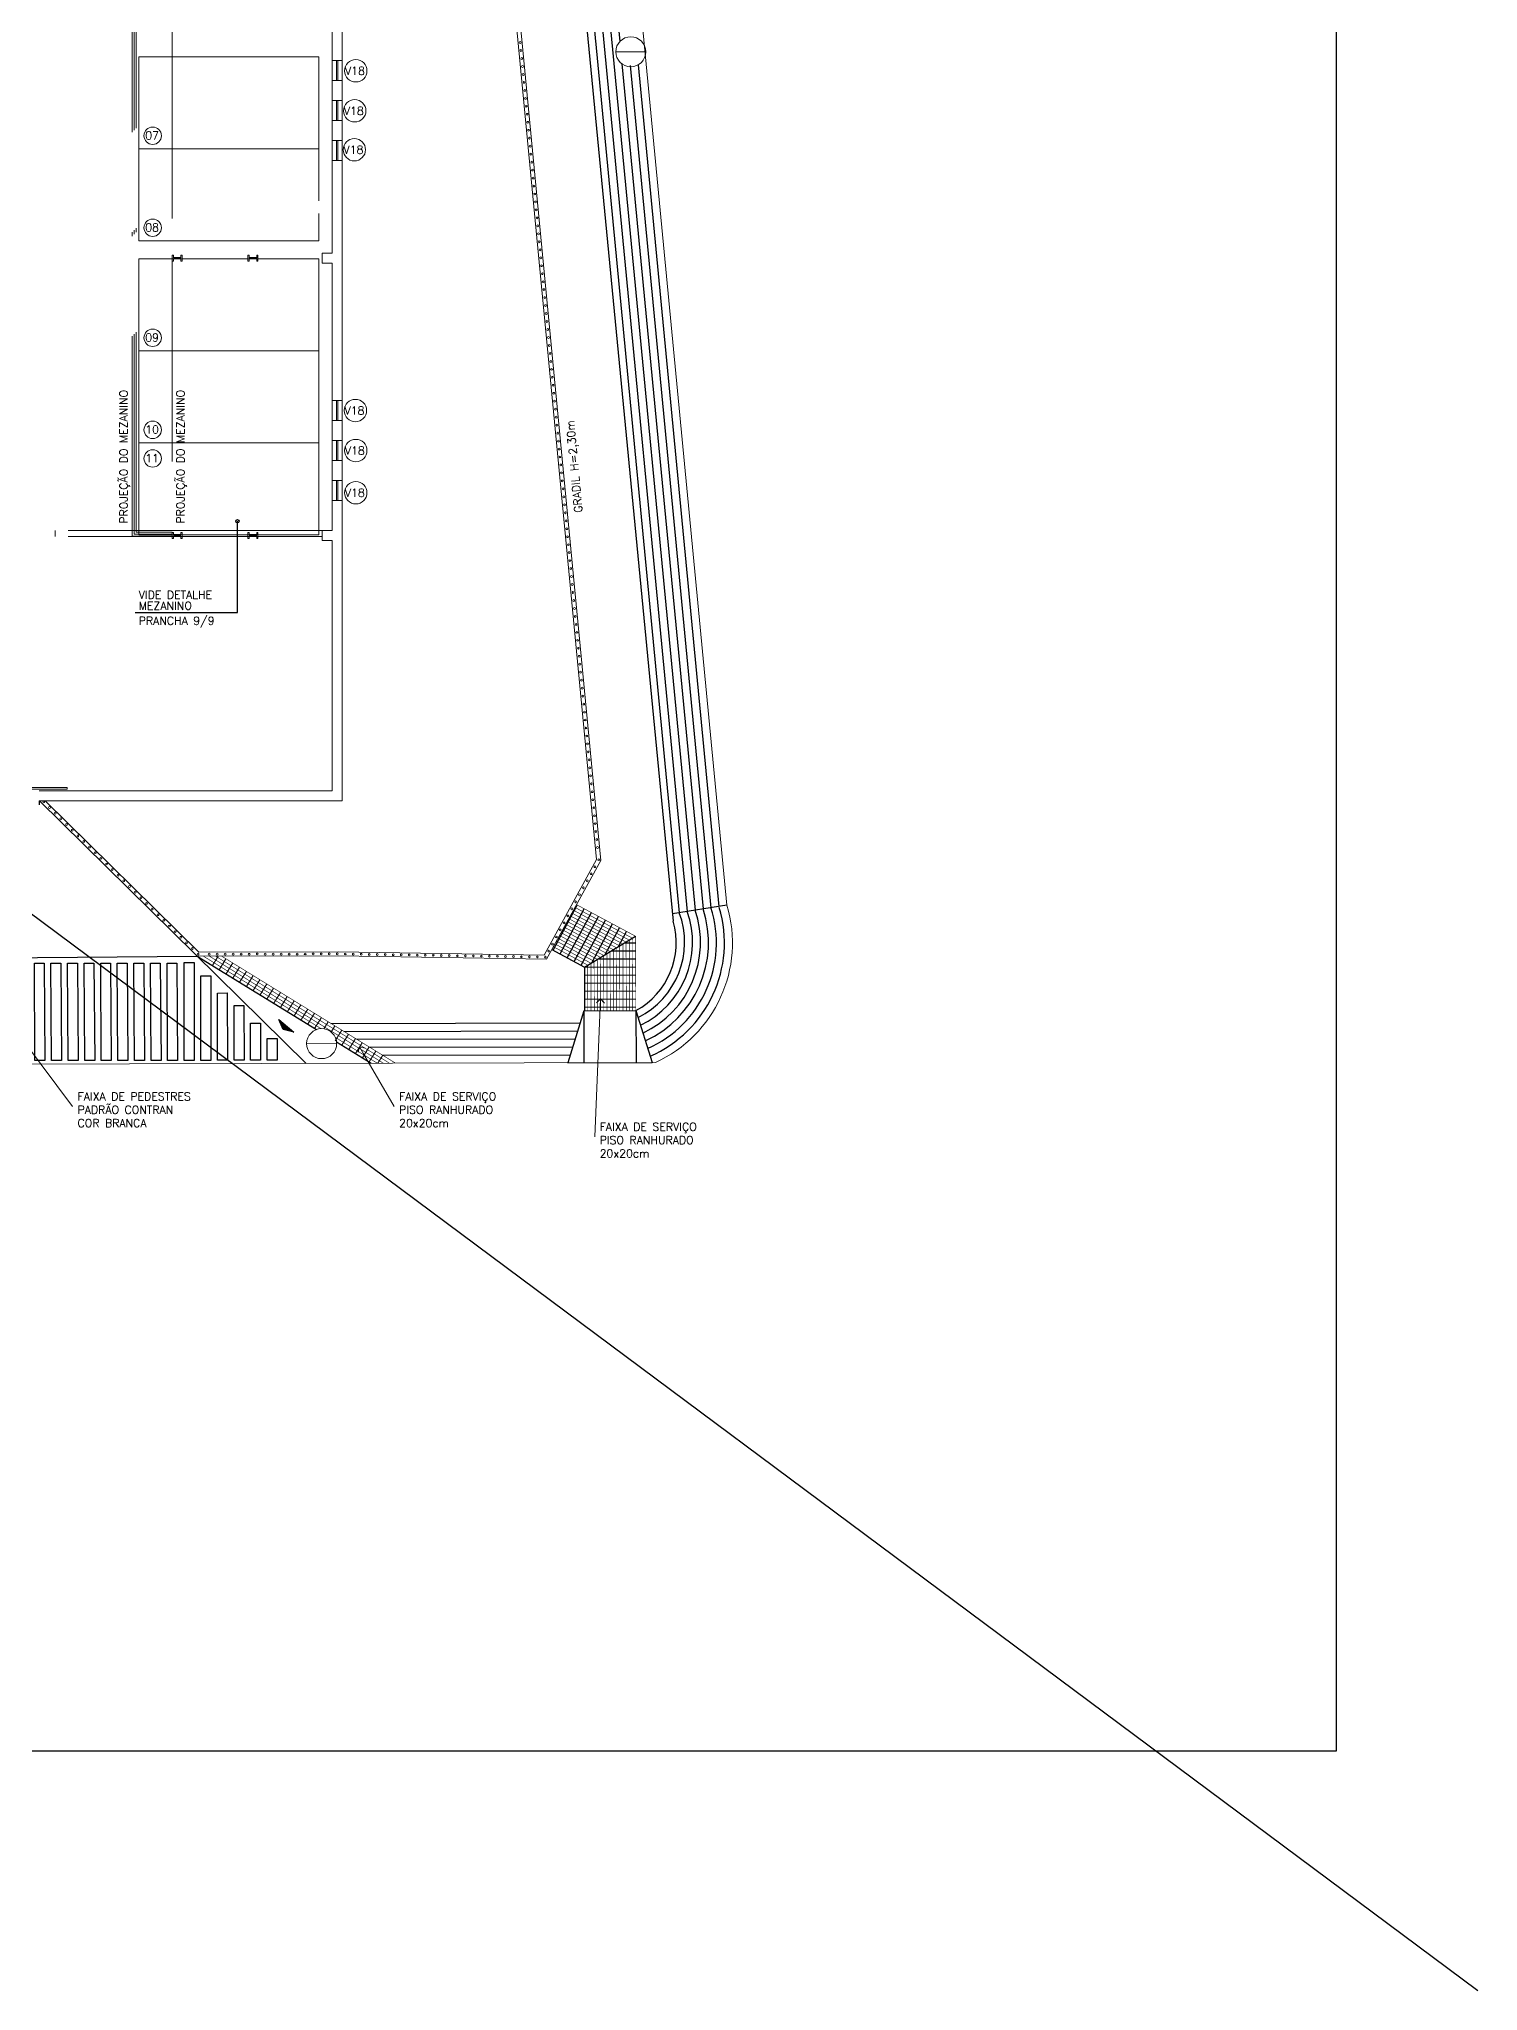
# Model space of a CAD drawing. Extents: x -1057 to 3416, y -340 to 4111.
# Drawn here: x -217.19 to -181.24, y 425.35 to 474.13 of the extents above; entities that cross this region are included whole.
import ezdxf

# ---------------------------------------------------------------- set-up
doc = ezdxf.new("R2010")
doc.units = 0
doc.header["$LTSCALE"] = 50
for name, pattern in [('CONTINU', [0]), ('DASHDOT', [1, 0.5, -0.25, 0, -0.25]), ('HIDDEN', [9.525, 6.35, -3.175])]:
    doc.linetypes.add(name, pattern=pattern)
doc.layers.add('0.1', color=8, linetype='Continuous', lineweight=13)
for name, color, linetype in [('02', 1, 'Continuous'), ('medir projeto', 6, 'Continuous'), ('Texto 2', 1, 'Continuous')]:
    doc.layers.add(name, color=color, linetype=linetype)
doc.styles.add('60x100', font='romans.shx', dxfattribs={"height": 0.2})
doc.styles.get("Standard").update_dxf_attribs({"font": 'romans.shx'})

# ---------------------------------------------------------------- blocks, each defined once
blk = doc.blocks.new('rampa')
at = {"layer": '02', "color": 8, "linetype": 'CONTINU', "lineweight": -2}
for p, q in [((381.699, 87.758), (381.299, 86.458)), ((381.699, 87.758), (382.999, 87.758)), ((381.699, 87.758), (381.699, 86.458)), ((382.999, 87.758), (382.999, 86.458)), ((382.999, 87.758), (383.399, 86.458)), ((381.299, 86.458), (383.399, 86.458))]:
    blk.add_line(p, q, dxfattribs=at)
blk = doc.blocks.new('SET1')
at = {"layer": 'Texto 2'}
blk.add_hatch(color=7, dxfattribs=at).paths.add_polyline_path([(0.282, 0.232), (-0.113, 0.138), (-0.282, -0.232)])
at = {"layer": 'Texto 2', "color": 7}
blk.add_lwpolyline([(-0.282, -0.232), (-0.113, 0.138), (0.282, 0.232)], close=True, dxfattribs=at)
blk = doc.blocks.new('_Open90')
at = {"color": 0, "linetype": 'ByBlock', "lineweight": -2}
for p, q in [((0, 0), (-1, 0)), ((-0.5, 0.5), (0, 0)), ((0, 0), (-0.5, -0.5))]:
    blk.add_line(p, q, dxfattribs=at)

msp = doc.modelspace()

# ---------------------------------------------------------------- linework, layer by layer
at = {"layer": '0.1', "color": 8}
for p, q in [((-203.258, 453.63), (-207.936, 502.352)), ((-203.156, 453.609), (-207.838, 502.384)), ((-204.257, 496.78), (-200.005, 452.488)), ((-202.03, 473.814), (-202.78, 473.818)), ((-209.863, 473.1), (-209.863, 473.6)), ((-209.753, 473.1), (-209.753, 473.6)), ((-209.723, 473.6), (-209.723, 473.1)), ((-209.613, 473.6), (-209.613, 473.1)), ((-209.863, 472.1), (-209.863, 472.6)), ((-209.753, 472.1), (-209.753, 472.6)), ((-209.723, 472.6), (-209.723, 472.1)), ((-209.613, 472.6), (-209.613, 472.1)), ((-209.863, 471.1), (-209.863, 471.6)), ((-209.753, 471.1), (-209.753, 471.6)), ((-209.723, 471.6), (-209.723, 471.1)), ((-209.613, 471.6), (-209.613, 471.1)), ((-213.863, 468.58), (-213.863, 468.73)), ((-213.863, 468.73), (-213.833, 468.73)), ((-213.863, 468.58), (-213.833, 468.58)), ((-213.833, 468.67), (-213.833, 468.73)), ((-213.833, 468.58), (-213.833, 468.64)), ((-213.643, 468.73), (-213.613, 468.73)), ((-213.643, 468.67), (-213.643, 468.73)), ((-213.643, 468.58), (-213.643, 468.64)), ((-213.643, 468.58), (-213.613, 468.58)), ((-213.613, 468.58), (-213.613, 468.73)), ((-211.968, 468.58), (-211.968, 468.73)), ((-211.968, 468.73), (-211.938, 468.73)), ((-211.968, 468.58), (-211.938, 468.58)), ((-211.938, 468.67), (-211.938, 468.73)), ((-211.938, 468.58), (-211.938, 468.64)), ((-211.748, 468.73), (-211.718, 468.73)), ((-211.748, 468.67), (-211.748, 468.73)), ((-211.748, 468.58), (-211.748, 468.64)), ((-211.748, 468.58), (-211.718, 468.58)), ((-211.718, 468.58), (-211.718, 468.73)), ((-209.863, 464.6), (-209.863, 465.1)), ((-209.753, 464.6), (-209.753, 465.1)), ((-209.723, 465.1), (-209.723, 464.6)), ((-209.613, 465.1), (-209.613, 464.6)), ((-209.863, 463.6), (-209.863, 464.1)), ((-209.753, 463.6), (-209.753, 464.1)), ((-209.723, 464.1), (-209.723, 463.6)), ((-209.613, 464.1), (-209.613, 463.6)), ((-209.863, 462.6), (-209.863, 463.1)), ((-209.753, 462.6), (-209.753, 463.1)), ((-209.723, 463.1), (-209.723, 462.6)), ((-209.613, 463.1), (-209.613, 462.6)), ((-213.863, 461.65), (-213.863, 461.8)), ((-213.863, 461.8), (-213.833, 461.8)), ((-213.863, 461.65), (-213.833, 461.65)), ((-213.833, 461.74), (-213.833, 461.8)), ((-213.833, 461.65), (-213.833, 461.71)), ((-213.643, 461.8), (-213.613, 461.8)), ((-213.643, 461.74), (-213.643, 461.8)), ((-213.643, 461.65), (-213.643, 461.71)), ((-213.643, 461.65), (-213.613, 461.65)), ((-213.613, 461.65), (-213.613, 461.8)), ((-211.968, 461.65), (-211.968, 461.8)), ((-211.968, 461.8), (-211.938, 461.8)), ((-211.968, 461.65), (-211.938, 461.65)), ((-211.938, 461.74), (-211.938, 461.8)), ((-211.938, 461.65), (-211.938, 461.71)), ((-211.748, 461.8), (-211.718, 461.8)), ((-211.748, 461.74), (-211.748, 461.8)), ((-211.748, 461.65), (-211.748, 461.71)), ((-211.748, 461.65), (-211.718, 461.65)), ((-211.718, 461.65), (-211.718, 461.8)), ((-210.518, 448.533), (-217.174, 455.1)), ((-213.195, 451.314), (-217.032, 455.1)), ((-204.568, 451.243), (-203.258, 453.63)), ((-204.509, 451.142), (-203.156, 453.609)), ((-209.713, 451.321), (-213.195, 451.314)), ((-209.711, 451.321), (-204.568, 451.243)), ((-209.713, 451.221), (-213.236, 451.214)), ((-212.858, 450.981), (-212.714, 451.215)), ((-212.687, 450.876), (-212.52, 451.149)), ((-212.517, 450.771), (-212.349, 451.044)), ((-212.347, 450.667), (-212.179, 450.939)), ((-212.177, 450.562), (-212.009, 450.834)), ((-209.713, 451.221), (-204.509, 451.142)), ((-212.006, 450.457), (-211.838, 450.729)), ((-211.836, 450.352), (-211.668, 450.625)), ((-211.666, 450.247), (-211.498, 450.52)), ((-211.495, 450.142), (-211.328, 450.415)), ((-211.325, 450.038), (-211.157, 450.31)), ((-211.155, 449.933), (-210.987, 450.205)), ((-210.984, 449.828), (-210.817, 450.1)), ((-210.814, 449.723), (-210.646, 449.995)), ((-210.644, 449.618), (-210.476, 449.891)), ((-210.473, 449.513), (-210.306, 449.786)), ((-210.303, 449.408), (-210.135, 449.681)), ((-210.074, 449.399), (-209.965, 449.576)), ((-209.889, 449.317), (-209.795, 449.471)), ((-209.792, 449.094), (-209.624, 449.366)), ((-209.753, 449.026), (-210.503, 449.03)), ((-209.622, 448.989), (-209.454, 449.262)), ((-209.452, 448.884), (-209.284, 449.157)), ((-209.281, 448.779), (-209.113, 449.052)), ((-209.111, 448.675), (-208.943, 448.947)), ((-208.941, 448.57), (-208.773, 448.842)), ((-236.275, 448.462), (-201.791, 448.556)), ((-208.725, 448.538), (-208.603, 448.737))]:
    msp.add_line(p, q, dxfattribs=at)
at = {"layer": '0.1', "color": 8, "linetype": 'CONTINU', "lineweight": -2}
for p, q in [((-205.65, 496.646), (-201.346, 452.086)), ((-205.451, 496.665), (-203.283, 474.076)), ((-205.252, 496.684), (-200.995, 452.332)), ((-203.106, 476.422), (-200.797, 452.363)), ((-202.907, 476.441), (-202.68, 474.072)), ((-203.289, 474.086), (-201.193, 452.301)), ((-202.626, 473.513), (-200.599, 452.394)), ((-202.421, 473.47), (-200.401, 452.426)), ((-202.222, 473.489), (-200.203, 452.457)), ((-213.643, 468.67), (-213.833, 468.67)), ((-213.643, 468.64), (-213.833, 468.64)), ((-211.748, 468.67), (-211.938, 468.67)), ((-211.748, 468.64), (-211.938, 468.64)), ((-212.232, 459.804), (-212.232, 462.083)), ((-213.643, 461.74), (-213.833, 461.74)), ((-213.643, 461.71), (-213.833, 461.71)), ((-211.748, 461.74), (-211.938, 461.74)), ((-211.748, 461.71), (-211.938, 461.71)), ((-214.787, 459.804), (-212.232, 459.804)), ((-217.188, 455.1), (-217.188, 455)), ((-204.347, 451.364), (-203.743, 452.492)), ((-204.17, 451.269), (-203.567, 452.398)), ((-203.994, 451.175), (-203.39, 452.304)), ((-200.005, 452.488), (-201.364, 452.274)), ((-203.818, 451.081), (-203.214, 452.209)), ((-203.641, 450.986), (-203.038, 452.115)), ((-203.38, 451.051), (-202.861, 452.021)), ((-203.045, 451.252), (-202.685, 451.926)), ((-202.711, 451.454), (-202.509, 451.832)), ((-204.378, 451.38), (-203.56, 450.943)), ((-203.56, 450.943), (-202.283, 451.711)), ((-202.892, 451.345), (-202.278, 451.346)), ((-202.558, 451.546), (-202.279, 451.546)), ((-224.99, 451.112), (-213.236, 451.214)), ((-213.236, 451.214), (-210.258, 449.38)), ((-203.561, 450.943), (-202.281, 450.947)), ((-203.561, 450.943), (-203.558, 449.851)), ((-203.226, 451.144), (-202.281, 451.146)), ((-203.56, 450.743), (-202.28, 450.747)), ((-203.559, 450.543), (-202.279, 450.547)), ((-203.559, 450.343), (-202.279, 450.347)), ((-203.558, 450.143), (-202.278, 450.147)), ((-203.558, 449.943), (-202.278, 449.947)), ((-209.897, 449.534), (-203.669, 449.551)), ((-209.574, 449.335), (-203.73, 449.351)), ((-209.756, 449.072), (-208.888, 448.537)), ((-209.25, 449.136), (-203.791, 449.151)), ((-208.927, 448.937), (-203.852, 448.951)), ((-208.603, 448.738), (-203.913, 448.751))]:
    msp.add_line(p, q, dxfattribs=at)
at = {"layer": '0.1', "color": 7}
for p, q in [((-209.613, 473.6), (-209.613, 477.1)), ((-209.863, 473.6), (-209.863, 474.6)), ((-209.613, 473.6), (-209.863, 473.6)), ((-209.613, 473.1), (-209.863, 473.1)), ((-209.863, 472.6), (-209.863, 473.1)), ((-209.613, 472.6), (-209.613, 473.1)), ((-209.613, 472.6), (-209.863, 472.6)), ((-209.613, 472.1), (-209.863, 472.1)), ((-209.863, 471.6), (-209.863, 472.1)), ((-209.613, 471.6), (-209.613, 472.1)), ((-209.613, 471.6), (-209.863, 471.6)), ((-209.613, 471.1), (-209.863, 471.1)), ((-209.863, 468.78), (-209.863, 471.1)), ((-209.613, 465.1), (-209.613, 471.1)), ((-209.863, 468.78), (-210.113, 468.78)), ((-210.113, 468.53), (-210.113, 468.78)), ((-209.863, 468.53), (-210.113, 468.53)), ((-209.863, 465.1), (-209.863, 468.53)), ((-209.613, 465.1), (-209.863, 465.1)), ((-209.613, 464.6), (-209.863, 464.6)), ((-209.863, 464.1), (-209.863, 464.6)), ((-209.613, 464.1), (-209.613, 464.6)), ((-209.613, 464.1), (-209.863, 464.1)), ((-209.613, 463.6), (-209.863, 463.6)), ((-209.863, 463.1), (-209.863, 463.6)), ((-209.613, 463.1), (-209.613, 463.6)), ((-209.613, 463.1), (-209.863, 463.1)), ((-209.613, 462.6), (-209.863, 462.6)), ((-209.863, 461.85), (-209.863, 462.6)), ((-209.613, 455.1), (-209.613, 462.6)), ((-209.863, 461.85), (-210.113, 461.85)), ((-210.113, 461.6), (-210.113, 461.85)), ((-209.863, 461.6), (-210.113, 461.6)), ((-209.863, 455.35), (-209.863, 461.6)), ((-217.188, 455.35), (-209.863, 455.35)), ((-217.188, 455.1), (-209.613, 455.1))]:
    msp.add_line(p, q, dxfattribs=at)
at = {"layer": '0.1', "color": 8, "linetype": 'DASHDOT', "ltscale": 0.2}
for p, q in [((-214.863, 461.71), (-214.863, 475.74)), ((-214.813, 461.76), (-214.813, 475.69)), ((-214.763, 461.81), (-214.763, 475.64)), ((-213.863, 474.65), (-213.863, 468.73)), ((-213.863, 468.58), (-213.863, 461.8)), ((-213.863, 461.71), (-214.863, 461.71)), ((-213.863, 461.76), (-214.813, 461.76)), ((-213.863, 461.81), (-214.763, 461.81))]:
    msp.add_line(p, q, dxfattribs=at)
at = {"layer": '0.1', "color": 8, "linetype": 'HIDDEN', "ltscale": 0.02}
for p, q in [((-216.788, 461.7), (-216.788, 461.85)), ((-210.113, 461.85), (-216.788, 461.85)), ((-210.113, 461.7), (-216.788, 461.7))]:
    msp.add_line(p, q, dxfattribs=at)
at = {"layer": '0.1', "color": 8}
for points in [[(-214.698, 473.69), (-214.698, 469.09), (-210.198, 469.09), (-210.198, 469.778)], [(-210.198, 473.69), (-214.698, 473.69)], [(-210.198, 470.092), (-210.198, 473.69)], [(-214.698, 471.39), (-210.198, 471.39)], [(-214.698, 468.64), (-214.698, 461.74), (-210.198, 461.74), (-210.198, 468.64)], [(-210.198, 468.64), (-214.698, 468.64)], [(-214.698, 466.34), (-210.198, 466.34)], [(-214.698, 464.04), (-210.198, 464.04)]]:
    msp.add_lwpolyline(points, dxfattribs=at)
msp.add_lwpolyline([(-216.488, 455.39), (-218.488, 455.39), (-218.488, 455.43), (-216.488, 455.43)], close=True, dxfattribs=at)
at = {"layer": '0.1', "color": 8, "const_width": 0.015}
for points in [[(-202.598, 449.854), (-202.602, 451.519), (-203.917, 452.222)], [(-202.518, 449.854), (-202.522, 451.567), (-203.878, 452.292)], [(-202.438, 449.855), (-202.442, 451.615), (-203.84, 452.363)], [(-202.358, 449.855), (-202.363, 451.663), (-203.801, 452.433)], [(-202.278, 449.855), (-202.283, 451.711), (-203.763, 452.503)], [(-203.158, 449.852), (-203.161, 451.183), (-204.186, 451.731)], [(-203.078, 449.853), (-203.081, 451.231), (-204.147, 451.801)], [(-202.998, 449.853), (-203.001, 451.279), (-204.109, 451.872)], [(-202.918, 449.853), (-202.922, 451.327), (-204.071, 451.942)], [(-202.838, 449.853), (-202.842, 451.375), (-204.032, 452.012)], [(-202.758, 449.854), (-202.762, 451.423), (-203.994, 452.082)], [(-202.678, 449.854), (-202.682, 451.471), (-203.955, 452.152)], [(-203.56, 450.943), (-204.378, 451.38)], [(-203.478, 449.851), (-203.481, 450.991), (-204.34, 451.451)], [(-203.398, 449.851), (-203.401, 451.039), (-204.301, 451.521)], [(-203.318, 449.852), (-203.321, 451.087), (-204.263, 451.591)], [(-203.238, 449.852), (-203.241, 451.135), (-204.224, 451.661)], [(-213.236, 451.214), (-210.258, 449.38)], [(-213.083, 451.214), (-210.142, 449.403)], [(-212.931, 451.214), (-208.584, 448.538)], [(-212.779, 451.215), (-208.432, 448.538)], [(-212.627, 451.215), (-208.28, 448.539)], [(-203.558, 449.851), (-203.561, 450.943)], [(-209.788, 449.185), (-208.736, 448.538)], [(-209.756, 449.072), (-208.888, 448.537)]]:
    msp.add_lwpolyline(points, dxfattribs=at)
at = {"layer": '0.1', "color": 8, "linetype": 'CONTINU', "lineweight": -2}
for points in [[(-217.06, 451.037), (-217.042, 448.606), (-217.292, 448.604), (-217.305, 451.036), (-217.06, 451.038)], [(-216.645, 451.037), (-216.627, 448.606), (-216.877, 448.604), (-216.891, 451.036), (-216.645, 451.038)], [(-216.231, 451.038), (-216.212, 448.606), (-216.462, 448.605), (-216.476, 451.036), (-216.231, 451.038)], [(-215.816, 451.038), (-215.798, 448.606), (-216.048, 448.605), (-216.062, 451.036), (-215.816, 451.038)], [(-215.402, 451.038), (-215.383, 448.606), (-215.633, 448.605), (-215.647, 451.036), (-215.402, 451.038)], [(-214.987, 451.038), (-214.969, 448.606), (-215.219, 448.605), (-215.233, 451.036), (-214.987, 451.038)], [(-214.573, 451.038), (-214.554, 448.607), (-214.804, 448.605), (-214.818, 451.037), (-214.573, 451.039)], [(-214.158, 451.038), (-214.14, 448.607), (-214.39, 448.605), (-214.403, 451.037), (-214.158, 451.039)], [(-213.744, 451.038), (-213.725, 448.607), (-213.975, 448.605), (-213.989, 451.037), (-213.744, 451.039)], [(-213.315, 451.054), (-213.311, 448.607), (-213.561, 448.605), (-213.56, 451.052), (-213.315, 451.054)], [(-212.9, 450.722), (-212.896, 448.607), (-213.146, 448.605), (-213.146, 450.72), (-212.9, 450.722)], [(-212.486, 450.295), (-212.482, 448.613), (-212.732, 448.611), (-212.731, 450.293), (-212.486, 450.295)], [(-212.072, 449.981), (-212.067, 448.613), (-212.317, 448.611), (-212.317, 449.98), (-212.072, 449.982)], [(-211.657, 449.539), (-211.653, 448.613), (-211.903, 448.611), (-211.902, 449.537), (-211.657, 449.539)], [(-211.243, 449.155), (-211.238, 448.616), (-211.488, 448.614), (-211.488, 449.153), (-211.243, 449.155)]]:
    msp.add_lwpolyline(points, dxfattribs=at)
at = {"layer": '0.1', "color": 7}
for points in [[(-203.167, 449.944), (-203.305, 446.701)], [(-217.523, 449.029), (-216.349, 447.459)], [(-209.079, 448.775), (-208.314, 447.459)]]:
    msp.add_lwpolyline(points, dxfattribs=at)
at = {"layer": '0.1', "color": 8}
for centre, radius in [((-202.405, 473.816), 0.375), ((-205.168, 474.047), 0.0225), ((-205.149, 473.847), 0.0225), ((-209.276, 473.342), 0.28), ((-205.13, 473.648), 0.0225), ((-205.111, 473.449), 0.0225), ((-205.092, 473.25), 0.0225), ((-205.073, 473.051), 0.0225), ((-205.053, 472.851), 0.0225), ((-209.302, 472.342), 0.28), ((-205.034, 472.652), 0.0225), ((-205.015, 472.453), 0.0225), ((-204.996, 472.254), 0.0225), ((-214.349, 471.719), 0.217), ((-204.977, 472.055), 0.0225), ((-204.958, 471.855), 0.0225), ((-209.311, 471.369), 0.28), ((-204.939, 471.656), 0.0225), ((-204.92, 471.457), 0.0225), ((-204.9, 471.258), 0.0225), ((-204.881, 471.059), 0.0225), ((-204.862, 470.86), 0.0225), ((-204.843, 470.66), 0.0225), ((-204.824, 470.461), 0.0225), ((-204.805, 470.262), 0.0225), ((-204.786, 470.063), 0.0225), ((-204.767, 469.864), 0.0225), ((-214.349, 469.419), 0.217), ((-204.747, 469.664), 0.0225), ((-204.728, 469.465), 0.0225), ((-204.709, 469.266), 0.0225), ((-204.69, 469.067), 0.0225), ((-204.671, 468.868), 0.0225), ((-204.652, 468.668), 0.0225), ((-204.633, 468.469), 0.0225), ((-204.614, 468.27), 0.0225), ((-204.595, 468.071), 0.0225), ((-204.575, 467.872), 0.0225), ((-204.556, 467.673), 0.0225), ((-204.537, 467.473), 0.0225), ((-214.349, 466.668), 0.217), ((-204.518, 467.274), 0.0225), ((-204.499, 467.075), 0.0225), ((-204.48, 466.876), 0.0225), ((-204.461, 466.677), 0.0225), ((-204.442, 466.477), 0.0225), ((-204.422, 466.278), 0.0225), ((-204.403, 466.079), 0.0225), ((-204.384, 465.88), 0.0225), ((-204.365, 465.681), 0.0225), ((-204.346, 465.481), 0.0225), ((-209.285, 464.85), 0.28), ((-204.327, 465.282), 0.0225), ((-204.308, 465.083), 0.0225), ((-204.289, 464.884), 0.0225), ((-214.349, 464.368), 0.217), ((-204.269, 464.685), 0.0225), ((-204.25, 464.486), 0.0225), ((-209.276, 463.85), 0.28), ((-204.231, 464.286), 0.0225), ((-204.212, 464.087), 0.0225), ((-214.349, 463.652), 0.217), ((-204.193, 463.888), 0.0225), ((-204.174, 463.689), 0.0225), ((-204.155, 463.49), 0.0225), ((-209.276, 462.797), 0.28), ((-204.136, 463.29), 0.0225), ((-204.116, 463.091), 0.0225), ((-204.097, 462.892), 0.0225), ((-204.078, 462.693), 0.0225), ((-204.059, 462.494), 0.0225), ((-204.04, 462.294), 0.0225), ((-204.021, 462.095), 0.0225), ((-204.002, 461.896), 0.0225), ((-203.983, 461.697), 0.0225), ((-203.963, 461.498), 0.0225), ((-203.944, 461.299), 0.0225), ((-203.925, 461.099), 0.0225), ((-203.906, 460.9), 0.0225), ((-203.887, 460.701), 0.0225), ((-203.868, 460.502), 0.0225), ((-203.849, 460.303), 0.0225), ((-203.83, 460.103), 0.0225), ((-203.811, 459.904), 0.0225), ((-203.791, 459.705), 0.0225), ((-203.772, 459.506), 0.0225), ((-203.753, 459.307), 0.0225), ((-203.734, 459.107), 0.0225), ((-203.715, 458.908), 0.0225), ((-203.696, 458.709), 0.0225), ((-203.677, 458.51), 0.0225), ((-203.658, 458.311), 0.0225), ((-203.638, 458.112), 0.0225), ((-203.619, 457.912), 0.0225), ((-203.6, 457.713), 0.0225), ((-203.581, 457.514), 0.0225), ((-203.562, 457.315), 0.0225), ((-203.543, 457.116), 0.0225), ((-203.524, 456.916), 0.0225), ((-203.505, 456.717), 0.0225), ((-203.485, 456.518), 0.0225), ((-203.466, 456.319), 0.0225), ((-203.447, 456.12), 0.0225), ((-203.428, 455.92), 0.0225), ((-203.409, 455.721), 0.0225), ((-203.39, 455.522), 0.0225), ((-203.371, 455.323), 0.0225), ((-203.352, 455.124), 0.0225), ((-217.071, 455.068), 0.0225), ((-216.928, 454.928), 0.0225), ((-216.785, 454.787), 0.0225), ((-216.643, 454.646), 0.0225), ((-203.332, 454.925), 0.0225), ((-203.313, 454.725), 0.0225), ((-216.5, 454.505), 0.0225), ((-216.357, 454.364), 0.0225), ((-216.214, 454.223), 0.0225), ((-203.294, 454.526), 0.0225), ((-203.275, 454.327), 0.0225), ((-216.071, 454.082), 0.0225), ((-215.929, 453.941), 0.0225), ((-215.786, 453.8), 0.0225), ((-215.643, 453.659), 0.0225), ((-203.256, 454.128), 0.0225), ((-203.237, 453.929), 0.0225), ((-215.5, 453.518), 0.0225), ((-215.357, 453.378), 0.0225), ((-215.214, 453.237), 0.0225), ((-203.397, 453.274), 0.0225), ((-203.301, 453.449), 0.0225), ((-203.204, 453.625), 0.0225), ((-215.072, 453.096), 0.0225), ((-214.929, 452.955), 0.0225), ((-214.786, 452.814), 0.0225), ((-203.686, 452.747), 0.0225), ((-203.59, 452.922), 0.0225), ((-203.493, 453.098), 0.0225), ((-214.643, 452.673), 0.0225), ((-214.5, 452.532), 0.0225), ((-214.358, 452.391), 0.0225), ((-214.215, 452.25), 0.0225), ((-203.975, 452.22), 0.0225), ((-203.879, 452.396), 0.0225), ((-203.782, 452.571), 0.0225), ((-214.072, 452.109), 0.0225), ((-213.929, 451.968), 0.0225), ((-213.786, 451.827), 0.0225), ((-204.168, 451.869), 0.0225), ((-204.071, 452.044), 0.0225), ((-213.644, 451.687), 0.0225), ((-213.501, 451.546), 0.0225), ((-213.358, 451.405), 0.0225), ((-213.215, 451.264), 0.0225), ((-212.938, 451.263), 0.0225), ((-212.738, 451.263), 0.0225), ((-212.538, 451.264), 0.0225), ((-212.338, 451.265), 0.0225), ((-212.138, 451.266), 0.0225), ((-211.938, 451.262), 0.0225), ((-211.736, 451.269), 0.0225), ((-211.538, 451.264), 0.0225), ((-211.338, 451.265), 0.0225), ((-211.138, 451.265), 0.0225), ((-210.938, 451.266), 0.0225), ((-210.738, 451.267), 0.0225), ((-210.538, 451.268), 0.0225), ((-210.338, 451.269), 0.0225), ((-210.138, 451.27), 0.0225), ((-209.938, 451.271), 0.0225), ((-209.738, 451.271), 0.0225), ((-209.538, 451.268), 0.0225), ((-209.338, 451.265), 0.0225), ((-209.138, 451.262), 0.0225), ((-208.938, 451.259), 0.0225), ((-208.738, 451.256), 0.0225), ((-208.538, 451.253), 0.0225), ((-208.338, 451.25), 0.0225), ((-208.138, 451.247), 0.0225), ((-207.938, 451.244), 0.0225), ((-207.738, 451.241), 0.0225), ((-207.538, 451.238), 0.0225), ((-207.338, 451.235), 0.0225), ((-207.138, 451.232), 0.0225), ((-206.938, 451.229), 0.0225), ((-206.738, 451.226), 0.0225), ((-206.538, 451.223), 0.0225), ((-206.338, 451.22), 0.0225), ((-206.138, 451.217), 0.0225), ((-205.938, 451.214), 0.0225), ((-204.457, 451.342), 0.0225), ((-204.36, 451.517), 0.0225), ((-204.264, 451.693), 0.0225), ((-205.738, 451.21), 0.0225), ((-205.538, 451.207), 0.0225), ((-205.338, 451.204), 0.0225), ((-205.139, 451.201), 0.0225), ((-204.939, 451.198), 0.0225), ((-204.739, 451.195), 0.0225), ((-204.539, 451.192), 0.0225), ((-210.128, 449.028), 0.375)]:
    msp.add_circle(centre, radius, dxfattribs=at)
at = {"layer": '0.1', "color": 8, "linetype": 'CONTINU', "lineweight": -2}
msp.add_circle((-212.232, 462.083), 0.0431, dxfattribs=at)
for centre, radius, start, end in [((-203.168, 451.564), 2.108, 296.6255, 20.4409), ((-203.163, 451.56), 2.302, 295.757, 19.5946), ((-203.16, 451.556), 2.497, 295.0324, 18.8645), ((-203.156, 451.552), 2.692, 294.4174, 18.2221), ((-203.154, 451.55), 2.889, 293.8952, 17.6751), ((-203.148, 451.544), 3.082, 293.4137, 16.7109), ((-203.193, 451.547), 1.924, 298.4204, 16.2394)]:
    msp.add_arc(centre, radius, start, end, dxfattribs=at)
at = {"layer": '0.1', "color": 8}
msp.add_arc((-203.148, 451.544), 3.282, 294.4365, 16.7109, dxfattribs=at)
at = {"layer": 'medir projeto', "color": 5, "linetype": 'CONTINU', "lineweight": -2}
msp.add_line((-181.241, 425.353), (-309.736, 521.045), dxfattribs=at)
at = {"layer": 'medir projeto', "color": 7, "linetype": 'CONTINU', "lineweight": -2}
msp.add_lwpolyline([(-322.829, 540.474), (-184.78, 540.474), (-184.78, 431.348), (-322.829, 431.348)], close=True, dxfattribs=at)

# ---------------------------------------------------------------- block references
at = {"layer": '0.1', "color": 8, "linetype": 'CONTINU', "lineweight": -2, "rotation": 0.1561271554905996}
msp.add_blockref('rampa', (-585.036, 361.054), dxfattribs=at)
at = {"layer": '0.1', "color": 7, "xscale": 0.2, "yscale": 0.2, "zscale": 0.2}
for p, rotation in [((-203.158, 450.144), 87.55395682248452), ((-209.179, 448.948), 120.1651762204838)]:
    msp.add_blockref('_Open90', p, dxfattribs=dict(at, rotation=rotation))
at = {"layer": '0.1', "color": 8, "xscale": 0.6666666666665975, "yscale": 0.6666666666665975, "zscale": 0.6666666666665975, "rotation": 99.89028668554549}
msp.add_blockref('SET1', (-211.009, 449.475), dxfattribs=at)

# ---------------------------------------------------------------- texts
at = {"layer": '0.1', "color": 7}
for s, p in [('V18', (-209.546, 473.241)), ('V18', (-209.573, 472.241)), ('07', (-214.534, 471.626)), ('V18', (-209.582, 471.268)), ('08', (-214.534, 469.326)), ('09', (-214.534, 466.576)), ('V18', (-209.556, 464.749)), ('10', (-214.534, 464.276)), ('V18', (-209.547, 463.749)), ('11', (-214.534, 463.56)), ('V18', (-209.547, 462.696)), ('VIDE DETALHE', (-214.698, 460.145)), ('MEZANINO', (-214.698, 459.873)), ('PRANCHA 9/9', (-214.698, 459.497))]:
    msp.add_text(s, height=0.2, dxfattribs=at).set_placement(p)
for s, rotation, p in [('PROJEÇÃO DO MEZANINO', 90, (-214.974, 462.023)), ('PROJEÇÃO DO MEZANINO', 90, (-213.555, 462.023)), ('GRADIL H=2,30m', 95.2996, (-203.612, 462.307))]:
    msp.add_text(s, height=0.2, rotation=rotation, dxfattribs=at).set_placement(p)
at = {"layer": '0.1', "color": 7, "char_height": 0.2, "attachment_point": 1, "style": '60x100'}
for s, insert in [('FAIXA DE PEDESTRES\\PPADRÃO CONTRAN\\PCOR BRANCA', (-216.226, 447.809)), ('FAIXA DE SERVIÇO\\PPISO RANHURADO \\P20x20cm', (-208.192, 447.809)), ('FAIXA DE SERVIÇO\\PPISO RANHURADO \\P20x20cm', (-203.183, 447.05))]:
    msp.add_mtext(s, dxfattribs=dict(at, insert=insert))

doc.saveas('drawing.dxf')
